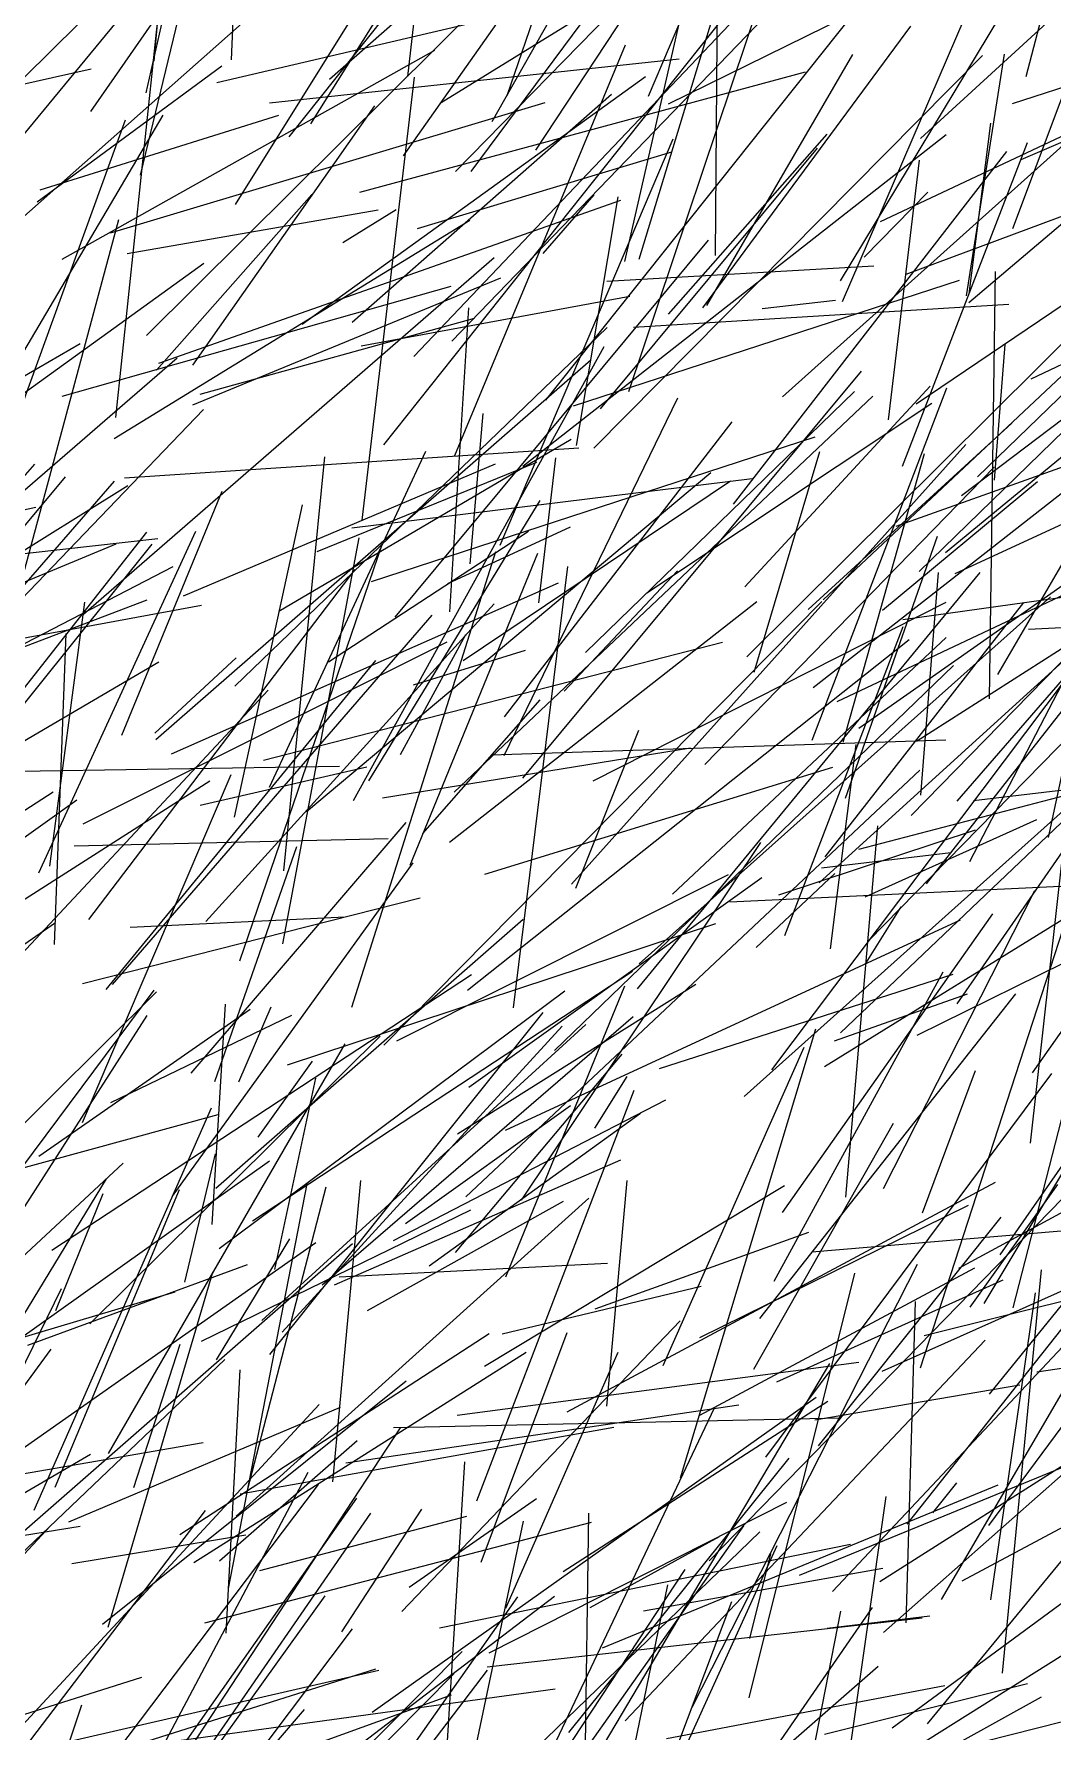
# Model space of a CAD drawing. Header units: metres. Extents: x 0 to 1019, y 0 to 619.
# Drawn here: x 769.9 to 814, y 298.4 to 371.8 of the extents above; entities that cross this region are included whole.
import ezdxf

# ---------------------------------------------------------------- set-up
doc = ezdxf.new("R2010")
doc.units = ezdxf.units.M

msp = doc.modelspace()

# ---------------------------------------------------------------- linework, layer by layer
at = {"color": 5}
for p, q in [((790.376, 369.144), (797.297, 389.124)), ((783.675, 359.332), (794.896, 369.192))]:
    msp.add_line(p, q, dxfattribs=at)
at = {"color": 1}
for p, q in [((775.121, 370.625), (776.67, 388.521)), ((800.853, 299.82), (805.426, 318.195))]:
    msp.add_line(p, q, dxfattribs=at)
at = {"color": 7}
for p, q in [((812.834, 369.96), (817.795, 389.053)), ((778.633, 364.42), (790.364, 383.237)), ((802.295, 320.816), (811.382, 333.741))]:
    msp.add_line(p, q, dxfattribs=at)
at = {"color": 189}
for p, q in [((782.698, 369.848), (801.294, 386.225)), ((807.203, 350.513), (824.275, 356.594)), ((758.618, 324.88), (770.841, 333.356))]:
    msp.add_line(p, q, dxfattribs=at)
at = {"color": 231}
for p, q in [((785.906, 366.523), (799.817, 386.324)), ((775.311, 357.564), (795.302, 364.613)), ((773.83, 352.598), (793.484, 353.89)), ((780.121, 314.668), (791.944, 329.472)), ((789.602, 301.767), (802.486, 308.285))]:
    msp.add_line(p, q, dxfattribs=at)
at = {"color": 237}
for p, q in [((796.498, 369.107), (803.615, 385.865)), ((806.873, 355.109), (808.22, 366.343))]:
    msp.add_line(p, q, dxfattribs=at)
at = {"color": 87}
for p, q in [((778.464, 370.684), (778.943, 382.624)), ((768.416, 336.271), (771.765, 338.662))]:
    msp.add_line(p, q, dxfattribs=at)
at = {"color": 9}
msp.add_line((781.892, 367.919), (791.021, 382.478), dxfattribs=at)
at = {"color": 63}
for p, q in [((774.528, 365.693), (778.319, 381.41)), ((807.639, 303.06), (808.051, 316.962)), ((776.227, 306.888), (789.606, 315.575)), ((766.867, 284.391), (771.992, 299.514))]:
    msp.add_line(p, q, dxfattribs=at)
at = {"color": 123}
for p, q in [((774.766, 369.252), (777.508, 381.347)), ((807.853, 337.995), (824.507, 355.019)), ((803.875, 335.082), (818.544, 348.412)), ((801.574, 310.229), (813.936, 326.828)), ((803.564, 319.113), (821.761, 320.645))]:
    msp.add_line(p, q, dxfattribs=at)
at = {"color": 135}
for p, q in [((780.951, 367.352), (792.178, 381.448)), ((791.944, 362.309), (794.142, 364.841)), ((803.979, 335.727), (809.57, 336.385)), ((774.241, 308.917), (776.239, 315.121))]:
    msp.add_line(p, q, dxfattribs=at)
at = {"color": 178}
for p, q in [((786.091, 369.962), (787.402, 381.56)), ((777.826, 369.696), (795.038, 373.734)), ((784.109, 350.769), (786.369, 369.936)), ((778.601, 343.591), (794.705, 359.103)), ((784.992, 338.748), (798.314, 340.912)), ((811.713, 318.981), (822.165, 334.037))]:
    msp.add_line(p, q, dxfattribs=at)
at = {"color": 236}
for p, q in [((799.388, 362.21), (799.552, 381.257)), ((801.385, 286.163), (804.818, 303.566))]:
    msp.add_line(p, q, dxfattribs=at)
at = {"color": 101}
for p, q in [((795.472, 361.954), (799.785, 380.835)), ((784.55, 299.197), (803.743, 312.829))]:
    msp.add_line(p, q, dxfattribs=at)
at = {"color": 118}
for p, q in [((796.089, 362.057), (801.795, 380.836)), ((789.067, 308.34), (795.881, 326.108))]:
    msp.add_line(p, q, dxfattribs=at)
at = {"color": 105}
for p, q in [((788.821, 365.848), (799.315, 379.959)), ((810.032, 351.831), (828.406, 365.738)), ((788.667, 330.431), (807.767, 345.6)), ((778.333, 304.553), (781.73, 322.061)), ((804.23, 302.832), (808.665, 303.368)), ((780.926, 297.391), (787.977, 299.956))]:
    msp.add_line(p, q, dxfattribs=at)
at = {"color": 202}
for p, q in [((804.89, 360.219), (813.46, 380.14)), ((788.113, 353.563), (795.497, 371.323))]:
    msp.add_line(p, q, dxfattribs=at)
at = {"color": 134}
for p, q in [((787.527, 368.828), (804.509, 379.339)), ((770.121, 335.514), (776.924, 350.296)), ((777.346, 333.402), (789.826, 347.144)), ((785.042, 328.049), (803.988, 347.252))]:
    msp.add_line(p, q, dxfattribs=at)
at = {"color": 25}
for p, q in [((759.996, 360.539), (777.613, 377.94)), ((774.787, 358.753), (793.029, 376.894))]:
    msp.add_line(p, q, dxfattribs=at)
at = {"color": 114}
for p, q in [((772.377, 368.443), (778.838, 377.765)), ((788.594, 321.499), (808.232, 339.957))]:
    msp.add_line(p, q, dxfattribs=at)
at = {"color": 20}
for p, q in [((789.73, 368.015), (794.657, 376.703)), ((773.942, 362.307), (784.802, 364.187))]:
    msp.add_line(p, q, dxfattribs=at)
at = {"color": 224}
for p, q in [((788.148, 365.853), (798.649, 376.584)), ((804.051, 347.317), (817.507, 359.958)), ((783.412, 309.989), (800.41, 312.488))]:
    msp.add_line(p, q, dxfattribs=at)
at = {"color": 209}
for p, q in [((763.63, 358.728), (782.869, 375.777)), ((773.311, 330.679), (787.134, 346.65)), ((813.102, 326.851), (816.701, 331.977)), ((787.012, 318.509), (796.147, 325.111))]:
    msp.add_line(p, q, dxfattribs=at)
at = {"color": 244}
for p, q in [((787.992, 358.507), (804.675, 375.818)), ((775.19, 341.271), (794.008, 357.707)), ((763.907, 341.672), (777.253, 355.549)), ((769.533, 286.163), (782.507, 304.23))]:
    msp.add_line(p, q, dxfattribs=at)
at = {"color": 163}
for p, q in [((791.618, 366.771), (797.488, 375.685)), ((790.077, 349.681), (797.562, 367.269)), ((776.714, 326.845), (786.008, 337.691))]:
    msp.add_line(p, q, dxfattribs=at)
at = {"color": 141}
for p, q in [((797.355, 368.774), (811.206, 375.59)), ((756.319, 334.708), (771.277, 352.647))]:
    msp.add_line(p, q, dxfattribs=at)
at = {"color": 251}
for p, q in [((804.798, 361.126), (813.629, 375.747)), ((797.364, 359.685), (804.222, 367.462)), ((811.213, 307.272), (821.103, 320.633))]:
    msp.add_line(p, q, dxfattribs=at)
at = {"color": 181}
for p, q in [((786.35, 357.853), (802.485, 374.826)), ((805.822, 362.145), (808.574, 364.955)), ((777.937, 305.752), (783.889, 310.953))]:
    msp.add_line(p, q, dxfattribs=at)
at = {"color": 66}
for p, q in [((795.651, 356.327), (801.896, 374.936)), ((779.85, 340.383), (799.701, 345.489)), ((782.848, 309.165), (784.058, 322.203))]:
    msp.add_line(p, q, dxfattribs=at)
at = {"color": 152}
for p, q in [((767.547, 365.118), (774.976, 374.126)), ((782.17, 349.417), (791.67, 353.277)), ((757.547, 347.995), (775.271, 349.966))]:
    msp.add_line(p, q, dxfattribs=at)
at = {"color": 47}
for p, q in [((773.462, 355.214), (775.436, 373.963)), ((758.403, 327.297), (777.52, 339.483))]:
    msp.add_line(p, q, dxfattribs=at)
at = {"color": 234}
msp.add_line((792.061, 355.956), (806.412, 373.99), dxfattribs=at)
at = {"color": 199}
for p, q in [((808.259, 367.277), (815.404, 373.826)), ((801.409, 359.919), (804.591, 360.277))]:
    msp.add_line(p, q, dxfattribs=at)
at = {"color": 126}
for p, q in [((802.298, 356.101), (821.89, 373.68)), ((808.196, 348.539), (823.295, 363.242)), ((796.099, 331.571), (813.877, 347.451)), ((764.925, 308.918), (773.048, 322.266)), ((775.157, 296.043), (783.879, 308.457))]:
    msp.add_line(p, q, dxfattribs=at)
at = {"color": 121}
msp.add_line((785.047, 354.028), (799.687, 372.425), dxfattribs=at)
at = {"color": 71}
for p, q in [((806.531, 363.688), (824.82, 372.285)), ((803.58, 341.254), (809.404, 356.496)), ((751.337, 326.456), (770.751, 339.019))]:
    msp.add_line(p, q, dxfattribs=at)
at = {"color": 51}
for p, q in [((798.848, 359.955), (807.846, 372.142)), ((773.39, 354.302), (788.773, 363.744)), ((796.967, 327.045), (809.667, 331.122))]:
    msp.add_line(p, q, dxfattribs=at)
at = {"color": 140}
for p, q in [((812.256, 363.391), (815.326, 371.558)), ((787.898, 346.798), (788.723, 359.955))]:
    msp.add_line(p, q, dxfattribs=at)
at = {"color": 250}
for p, q in [((771.142, 362.058), (787.258, 371.103)), ((768.071, 355.687), (775.507, 368.281))]:
    msp.add_line(p, q, dxfattribs=at)
at = {"color": 42}
for p, q in [((794.137, 353.875), (810.946, 370.873)), ((813.053, 356.882), (821.115, 360.725)), ((784.072, 358.31), (795.691, 360.453))]:
    msp.add_line(p, q, dxfattribs=at)
at = {"color": 85}
for p, q in [((799.012, 360.048), (805.331, 370.916)), ((801.935, 317.844), (809.238, 331.228))]:
    msp.add_line(p, q, dxfattribs=at)
at = {"color": 155}
for p, q in [((810.244, 360.47), (811.887, 370.928)), ((786.138, 304.613), (791.645, 308.447))]:
    msp.add_line(p, q, dxfattribs=at)
at = {"color": 184}
msp.add_line((810.347, 360.187), (823.069, 370.961), dxfattribs=at)
at = {"color": 240}
for p, q in [((759.342, 367.365), (772.389, 370.294)), ((813.293, 313.923), (830.684, 316.487))]:
    msp.add_line(p, q, dxfattribs=at)
at = {"color": 4}
msp.add_line((770.058, 364.542), (778.047, 370.417), dxfattribs=at)
at = {"color": 18}
for p, q in [((780.103, 368.825), (797.821, 370.726)), ((791.002, 321.352), (801.349, 336.817))]:
    msp.add_line(p, q, dxfattribs=at)
at = {"color": 84}
for p, q in [((784.016, 364.951), (803.28, 370.165)), ((796.841, 295.351), (800.094, 303.98))]:
    msp.add_line(p, q, dxfattribs=at)
at = {"color": 192}
msp.add_line((812.246, 368.79), (816.841, 370.285), dxfattribs=at)
at = {"color": 10}
for p, q in [((781.513, 359.251), (796.366, 369.964)), ((782.656, 344.64), (791.299, 350.284))]:
    msp.add_line(p, q, dxfattribs=at)
at = {"color": 88}
msp.add_line((812.611, 366.37), (821.121, 370.024), dxfattribs=at)
at = {"color": 46}
for p, q in [((773.224, 363.202), (792.033, 368.836)), ((788.088, 338.993), (806.195, 356.132)), ((775.859, 340.66), (792.6, 348.056)), ((774.074, 333.163), (783.37, 333.609)), ((780.651, 315.644), (792.761, 328.876))]:
    msp.add_line(p, q, dxfattribs=at)
at = {"color": 75}
for p, q in [((776.787, 357.465), (784.665, 368.695)), ((784.395, 339.485), (791.816, 351.611))]:
    msp.add_line(p, q, dxfattribs=at)
at = {"color": 108}
for p, q in [((767.217, 349.724), (773.876, 368.086)), ((785.612, 328.236), (799.955, 335.444)), ((810.059, 304.879), (828.892, 314.961))]:
    msp.add_line(p, q, dxfattribs=at)
at = {"color": 50}
for p, q in [((770.19, 365.057), (780.514, 368.28)), ((800.659, 347.884), (808.684, 356.567))]:
    msp.add_line(p, q, dxfattribs=at)
at = {"color": 211}
msp.add_line((810.364, 360.562), (811.302, 367.948), dxfattribs=at)
at = {"color": 59}
msp.add_line((791.061, 353.1), (809.376, 367.451), dxfattribs=at)
at = {"color": 6}
msp.add_line((807.485, 353.101), (812.882, 367.105), dxfattribs=at)
at = {"color": 3}
for p, q in [((786.503, 363.386), (797.5, 366.708)), ((796.444, 290.434), (813.495, 299.858))]:
    msp.add_line(p, q, dxfattribs=at)
at = {"color": 58}
for p, q in [((794.426, 355.579), (803.805, 366.866)), ((808.082, 341.199), (815.874, 346.177))]:
    msp.add_line(p, q, dxfattribs=at)
at = {"color": 65}
for p, q in [((800.17, 351.457), (811.992, 366.722)), ((812.926, 346.049), (831.424, 347.028))]:
    msp.add_line(p, q, dxfattribs=at)
at = {"color": 132}
msp.add_line((808.075, 355.794), (822.743, 365.716), dxfattribs=at)
at = {"color": 153}
for p, q in [((775.212, 357.257), (781.929, 364.849)), ((772.064, 346.701), (789.816, 362.13)), ((808.354, 320.797), (810.638, 326.964))]:
    msp.add_line(p, q, dxfattribs=at)
at = {"color": 19}
for p, q in [((783.277, 362.774), (785.585, 364.213)), ((763.699, 336.131), (774.803, 350.254))]:
    msp.add_line(p, q, dxfattribs=at)
at = {"color": 67}
for p, q in [((793.375, 353.998), (795.187, 364.749)), ((805.596, 341.773), (819.898, 351.802)), ((790.663, 329.674), (793.004, 348.765))]:
    msp.add_line(p, q, dxfattribs=at)
at = {"color": 17}
for p, q in [((807.636, 361.402), (816.374, 364.656)), ((784.51, 348.113), (803.703, 354.367)), ((791.756, 347.183), (792.491, 353.464)), ((793.98, 303.72), (799.562, 306.801))]:
    msp.add_line(p, q, dxfattribs=at)
at = {"color": 174}
for p, q in [((810.72, 352.634), (822.807, 364.357)), ((769.655, 315.079), (779.154, 318.565)), ((752.668, 298.886), (772.364, 310.357))]:
    msp.add_line(p, q, dxfattribs=at)
at = {"color": 70}
for p, q in [((768.692, 345.588), (773.584, 363.769)), ((785.46, 319.609), (797.248, 325.687)), ((770.199, 286.04), (781.617, 299.32))]:
    msp.add_line(p, q, dxfattribs=at)
at = {"color": 81}
for p, q in [((800.742, 344.853), (820.162, 364.138)), ((772.293, 333.486), (783.811, 348.639)), ((758.274, 308.558), (773.781, 322.947))]:
    msp.add_line(p, q, dxfattribs=at)
at = {"color": 28}
for p, q in [((811.604, 344.092), (822.916, 363.489)), ((773.146, 310.383), (783.38, 328.111))]:
    msp.add_line(p, q, dxfattribs=at)
at = {"color": 208}
msp.add_line((785.541, 346.573), (799.092, 362.879), dxfattribs=at)
at = {"color": 129}
for p, q in [((761.914, 350.813), (777.258, 361.881)), ((811.457, 352.496), (811.917, 358.366)), ((752.147, 287.441), (770.636, 307.26)), ((782.631, 296.75), (792.425, 304.214))]:
    msp.add_line(p, q, dxfattribs=at)
at = {"color": 151}
msp.add_line((776.787, 355.754), (790.112, 361.25), dxfattribs=at)
at = {"color": 177}
for p, q in [((794.698, 361.103), (806.248, 361.769)), ((788.226, 312.052), (805.597, 314.334))]:
    msp.add_line(p, q, dxfattribs=at)
at = {"color": 52}
for p, q in [((811.252, 343.034), (811.511, 361.525)), ((798.379, 299.418), (808.131, 318.583))]:
    msp.add_line(p, q, dxfattribs=at)
at = {"color": 103}
for p, q in [((771.139, 356.13), (787.959, 360.887)), ((790.331, 303.693), (795.191, 314.775))]:
    msp.add_line(p, q, dxfattribs=at)
at = {"color": 73}
msp.add_line((793.256, 355.709), (809.949, 361.147), dxfattribs=at)
at = {"color": 228}
for p, q in [((795.849, 359.118), (812.077, 360.116)), ((771.417, 307.433), (783.173, 312.393))]:
    msp.add_line(p, q, dxfattribs=at)
at = {"color": 30}
for p, q in [((777.102, 356.224), (788.968, 359.507)), ((803.689, 311.85), (812.561, 313.366))]:
    msp.add_line(p, q, dxfattribs=at)
at = {"color": 207}
for p, q in [((753.906, 348.031), (771.919, 358.403)), ((786.193, 335.841), (791.715, 349.336)), ((804.806, 328.594), (824.373, 347.229))]:
    msp.add_line(p, q, dxfattribs=at)
at = {"color": 127}
for p, q in [((803.619, 343.531), (822.553, 358.347)), ((804.661, 342.925), (824.201, 352.15)), ((800.635, 325.831), (816.319, 339.897))]:
    msp.add_line(p, q, dxfattribs=at)
at = {"color": 77}
for p, q in [((760.952, 344.659), (776.11, 357.783)), ((780.681, 332.439), (783.984, 350.005)), ((777.312, 303.061), (794.03, 307.42)), ((780.739, 289.852), (790.849, 304.188))]:
    msp.add_line(p, q, dxfattribs=at)
at = {"color": 69}
for p, q in [((783.74, 338.634), (794.58, 358.281)), ((775.907, 321.524), (786.314, 335.949))]:
    msp.add_line(p, q, dxfattribs=at)
at = {"color": 95}
msp.add_line((809.345, 349.371), (819.528, 357.753), dxfattribs=at)
at = {"color": 248}
for p, q in [((791.058, 339.6), (805.706, 357.217)), ((770.695, 319.179), (788.834, 331.112))]:
    msp.add_line(p, q, dxfattribs=at)
at = {"color": 89}
for p, q in [((813.794, 337.035), (818.061, 356.948)), ((792.855, 343.363), (797.747, 348.574))]:
    msp.add_line(p, q, dxfattribs=at)
at = {"color": 14}
for p, q in [((793.778, 345.041), (805.41, 356.333)), ((803.406, 346.904), (812.216, 354.969)), ((797.277, 298.054), (809.311, 300.35))]:
    msp.add_line(p, q, dxfattribs=at)
at = {"color": 144}
for p, q in [((788.784, 348.883), (789.342, 355.379)), ((804.103, 298.251), (812.885, 300.445))]:
    msp.add_line(p, q, dxfattribs=at)
at = {"color": 92}
for p, q in [((790.247, 340.591), (797.758, 356.057)), ((802.398, 332.802), (807.517, 346.167))]:
    msp.add_line(p, q, dxfattribs=at)
at = {"color": 243}
msp.add_line((796.422, 347.626), (808.753, 355.832), dxfattribs=at)
at = {"color": 254}
for p, q in [((809.759, 348.462), (824.89, 355.428)), ((779.372, 320.45), (795.805, 331.252))]:
    msp.add_line(p, q, dxfattribs=at)
at = {"color": 150}
for p, q in [((790.262, 342.254), (800.115, 355.018)), ((793.74, 295.19), (793.913, 307.805))]:
    msp.add_line(p, q, dxfattribs=at)
at = {"color": 187}
msp.add_line((809.846, 338.617), (824.135, 355.095), dxfattribs=at)
at = {"color": 90}
for p, q in [((780.51, 346.834), (793.155, 354.272)), ((809.852, 329.845), (819.125, 343.255)), ((784.343, 316.575), (792.818, 321.303)), ((765.344, 314.193), (776.019, 317.386))]:
    msp.add_line(p, q, dxfattribs=at)
at = {"color": 82}
for p, q in [((793.163, 335.025), (810.227, 354.036)), ((806.606, 313.944), (819.986, 319.949))]:
    msp.add_line(p, q, dxfattribs=at)
at = {"color": 53}
for p, q in [((757.739, 339.323), (769.956, 353.189)), ((777.621, 320.289), (778.194, 329.832)), ((773.119, 302.875), (777.651, 318.234)), ((783.122, 318.028), (794.724, 318.625)), ((785.822, 303.548), (797.871, 316.123))]:
    msp.add_line(p, q, dxfattribs=at)
at = {"color": 45}
msp.add_line((776.377, 347.493), (789.885, 353.207), dxfattribs=at)
at = {"color": 106}
msp.add_line((780.108, 339.219), (786.872, 353.755), dxfattribs=at)
at = {"color": 167}
for p, q in [((780.728, 335.6), (782.499, 353.513)), ((766.15, 321.847), (777.88, 325.056))]:
    msp.add_line(p, q, dxfattribs=at)
at = {"color": 158}
for p, q in [((801.061, 344.193), (803.905, 353.734)), ((772.045, 337.628), (787.791, 345.503))]:
    msp.add_line(p, q, dxfattribs=at)
at = {"color": 146}
msp.add_line((804.909, 341.165), (808.439, 353.648), dxfattribs=at)
at = {"color": 230}
for p, q in [((808.516, 335.03), (822.919, 353.413)), ((794.105, 339.488), (809.367, 347.217)), ((793.356, 334.842), (796.071, 341.677))]:
    msp.add_line(p, q, dxfattribs=at)
at = {"color": 57}
for p, q in [((756.946, 333.624), (773.406, 352.453)), ((795.492, 298.829), (811.051, 315.29)), ((760.318, 296.199), (774.586, 300.714))]:
    msp.add_line(p, q, dxfattribs=at)
at = {"color": 255}
for p, q in [((781.706, 338.169), (799.199, 352.833)), ((777.732, 326.48), (781.29, 336.653)), ((788.236, 324.219), (798.543, 330.69))]:
    msp.add_line(p, q, dxfattribs=at)
at = {"color": 122}
for p, q in [((783.659, 350.441), (800.984, 352.574)), ((806.814, 296.904), (823.746, 307.557))]:
    msp.add_line(p, q, dxfattribs=at)
at = {"color": 78}
for p, q in [((788.478, 344.692), (800.049, 352.47)), ((789.411, 335.457), (804.468, 340.079))]:
    msp.add_line(p, q, dxfattribs=at)
at = {"color": 36}
for p, q in [((798.926, 340.201), (811.449, 353.065)), ((785.764, 340.628), (788.596, 345.827))]:
    msp.add_line(p, q, dxfattribs=at)
at = {"color": 221}
for p, q in [((806.615, 346.877), (813.319, 352.444)), ((804.538, 328.245), (810.293, 330.269)), ((791.231, 293.977), (800.613, 307.255))]:
    msp.add_line(p, q, dxfattribs=at)
at = {"color": 23}
for p, q in [((810.391, 336.004), (818.992, 352.568)), ((782.257, 294.983), (788.071, 300.855))]:
    msp.add_line(p, q, dxfattribs=at)
at = {"color": 80}
msp.add_line((766.28, 347.478), (773.978, 352.264), dxfattribs=at)
at = {"color": 193}
for p, q in [((773.721, 341.459), (778.049, 352.028)), ((789.405, 314.169), (802.372, 321.988)), ((773.378, 292.597), (785.764, 311.499)), ((807.041, 298.526), (821.998, 309.538))]:
    msp.add_line(p, q, dxfattribs=at)
at = {"color": 166}
msp.add_line((758.263, 348.776), (769.998, 351.331), dxfattribs=at)
at = {"color": 214}
for p, q in [((778.587, 337.914), (781.525, 351.433)), ((770.831, 308.935), (776.208, 321.81)), ((766.546, 309.01), (777.236, 310.872))]:
    msp.add_line(p, q, dxfattribs=at)
at = {"color": 125}
msp.add_line((787.82, 348.03), (793.116, 350.474), dxfattribs=at)
at = {"color": 55}
msp.add_line((760.181, 344.211), (773.478, 349.743), dxfattribs=at)
at = {"color": 179}
msp.add_line((766.809, 339.47), (775.027, 349.735), dxfattribs=at)
at = {"color": 161}
msp.add_line((778.827, 331.705), (784.989, 349.762), dxfattribs=at)
at = {"color": 222}
msp.add_line((805.013, 338.741), (809.002, 350.072), dxfattribs=at)
at = {"color": 235}
for p, q in [((757.827, 339.407), (775.933, 348.758)), ((805.904, 331.612), (807.421, 334.033)), ((762.955, 289.071), (777.337, 307.918))]:
    msp.add_line(p, q, dxfattribs=at)
at = {"color": 247}
msp.add_line((783.666, 329.701), (789.886, 349.418), dxfattribs=at)
at = {"color": 115}
for p, q in [((806.008, 332.573), (822.489, 349.41)), ((804.461, 304.413), (816.077, 316.794)), ((774.298, 297.715), (792.458, 300.202))]:
    msp.add_line(p, q, dxfattribs=at)
at = {"color": 156}
for p, q in [((796.026, 330.492), (810.837, 348.499)), ((758.874, 341.28), (774.81, 347.313)), ((804.114, 327.129), (818.419, 335.987))]:
    msp.add_line(p, q, dxfattribs=at)
at = {"color": 164}
msp.add_line((808.271, 338.869), (809.036, 348.503), dxfattribs=at)
at = {"color": 172}
msp.add_line((807.498, 346.468), (817.929, 347.93), dxfattribs=at)
at = {"color": 109}
for p, q in [((759.612, 343.867), (777.165, 347.082)), ((794.588, 297.845), (804.332, 314.276))]:
    msp.add_line(p, q, dxfattribs=at)
at = {"color": 241}
for p, q in [((770.606, 335.804), (772.112, 347.214)), ((802.126, 334.563), (810.637, 337.363)), ((812.273, 316.684), (815.842, 330.628)), ((793.049, 298.325), (802.574, 310.189))]:
    msp.add_line(p, q, dxfattribs=at)
at = {"color": 145}
for p, q in [((787.885, 336.839), (801.187, 347.253)), ((805.037, 321.476), (806.411, 337.546)), ((771.661, 336.675), (785.24, 336.994))]:
    msp.add_line(p, q, dxfattribs=at)
at = {"color": 27}
msp.add_line((801.835, 326.98), (816.543, 346.549), dxfattribs=at)
at = {"color": 191}
for p, q in [((804.133, 336.206), (812.725, 347.203)), ((765.065, 339.836), (783.128, 340.118)), ((809.918, 318.403), (823.02, 325.521)), ((794.183, 316.654), (803.426, 319.963)), ((788.435, 290.761), (798.088, 305.367))]:
    msp.add_line(p, q, dxfattribs=at)
at = {"color": 239}
for p, q in [((770.8, 332.412), (771.311, 345.859)), ((807.682, 307.325), (820.276, 323.242))]:
    msp.add_line(p, q, dxfattribs=at)
at = {"color": 162}
for p, q in [((786.326, 343.643), (791.18, 345.136)), ((792.806, 305.286), (804.246, 312.653)), ((771.193, 289.632), (781.77, 309.575))]:
    msp.add_line(p, q, dxfattribs=at)
at = {"color": 242}
msp.add_line((797.54, 334.587), (809.364, 345.697), dxfattribs=at)
at = {"color": 86}
msp.add_line((756.237, 333.455), (775.317, 344.643), dxfattribs=at)
at = {"color": 74}
for p, q in [((773.035, 330.467), (784.698, 344.699)), ((788.728, 326.236), (801.403, 335.301)), ((777.81, 314.444), (780.979, 319.669)), ((802.042, 313.487), (811.839, 317.906)), ((779.69, 305.327), (788.632, 307.674))]:
    msp.add_line(p, q, dxfattribs=at)
at = {"color": 34}
msp.add_line((775.146, 341.547), (778.668, 344.807), dxfattribs=at)
at = {"color": 253}
for p, q in [((792.426, 327.828), (809.691, 344.482)), ((813.014, 323.817), (814.951, 341.1))]:
    msp.add_line(p, q, dxfattribs=at)
at = {"color": 246}
msp.add_line((769.378, 331.993), (780.05, 343.405), dxfattribs=at)
at = {"color": 72}
msp.add_line((786.74, 337.204), (791.811, 342.991), dxfattribs=at)
at = {"color": 48}
msp.add_line((789.712, 340.609), (809.35, 341.258), dxfattribs=at)
at = {"color": 223}
msp.add_line((804.368, 332.227), (805.472, 341.067), dxfattribs=at)
at = {"color": 196}
for p, q in [((777.108, 338.444), (784.315, 340.09)), ((764.515, 293.338), (782.256, 312.511)), ((808.801, 307.816), (809.826, 309.125))]:
    msp.add_line(p, q, dxfattribs=at)
at = {"color": 210}
msp.add_line((810.554, 338.634), (823.169, 340.155), dxfattribs=at)
at = {"color": 119}
for p, q in [((772.012, 324.704), (778.449, 339.77)), ((779.772, 316.149), (793.784, 328.947))]:
    msp.add_line(p, q, dxfattribs=at)
at = {"color": 219}
for p, q in [((805.59, 336.537), (816.218, 339.302)), ((780.333, 318.343), (782.112, 326.633))]:
    msp.add_line(p, q, dxfattribs=at)
at = {"color": 117}
for p, q in [((805.871, 334.474), (813.298, 337.812)), ((808.558, 298.692), (824.881, 318.55))]:
    msp.add_line(p, q, dxfattribs=at)
at = {"color": 15}
msp.add_line((808.117, 328.489), (826.081, 337.357), dxfattribs=at)
at = {"color": 102}
msp.add_line((800.012, 334.255), (815.579, 334.993), dxfattribs=at)
at = {"color": 22}
msp.add_line((801.158, 332.279), (804.551, 335.483), dxfattribs=at)
at = {"color": 149}
msp.add_line((772.019, 330.721), (786.625, 334.421), dxfattribs=at)
at = {"color": 130}
for p, q in [((806.658, 321.856), (813.206, 334.739)), ((771.779, 285.023), (788.43, 301.825))]:
    msp.add_line(p, q, dxfattribs=at)
at = {"color": 226}
msp.add_line((777.789, 321.874), (791.082, 333.508), dxfattribs=at)
at = {"color": 33}
for p, q in [((790.307, 324.378), (809.993, 333.471)), ((799.12, 305.744), (817.594, 324.709)), ((765.898, 296.67), (784.826, 301.009))]:
    msp.add_line(p, q, dxfattribs=at)
at = {"color": 201}
msp.add_line((780.885, 327.209), (799.412, 333.319), dxfattribs=at)
at = {"color": 173}
msp.add_line((808.255, 314.09), (814.426, 333.091), dxfattribs=at)
at = {"color": 204}
msp.add_line((811.238, 312.949), (826.133, 331.346), dxfattribs=at)
at = {"color": 205}
msp.add_line((761.551, 312.233), (775.112, 330.434), dxfattribs=at)
at = {"color": 112}
msp.add_line((777.92, 319.257), (792.879, 330.406), dxfattribs=at)
at = {"color": 212}
for p, q in [((790.332, 318.037), (795.474, 330.627)), ((797.884, 309.339), (803.737, 328.754))]:
    msp.add_line(p, q, dxfattribs=at)
at = {"color": 24}
msp.add_line((758.243, 313.494), (775.22, 330.367), dxfattribs=at)
at = {"color": 110}
for p, q in [((778.776, 326.472), (780.171, 329.709)), ((801.052, 314.042), (807.091, 324.677))]:
    msp.add_line(p, q, dxfattribs=at)
at = {"color": 44}
msp.add_line((801.316, 316.234), (812.381, 330.276), dxfattribs=at)
at = {"color": 98}
msp.add_line((762.744, 310.51), (774.809, 329.34), dxfattribs=at)
at = {"color": 49}
for p, q in [((770.121, 323.251), (779.264, 329.614)), ((811.012, 316.883), (816.082, 325.334))]:
    msp.add_line(p, q, dxfattribs=at)
at = {"color": 120}
msp.add_line((773.241, 325.575), (781.063, 329.353), dxfattribs=at)
at = {"color": 215}
for p, q in [((782.384, 317.682), (795.832, 329.295)), ((788.155, 319.087), (795.361, 327.662))]:
    msp.add_line(p, q, dxfattribs=at)
at = {"color": 169}
msp.add_line((772.331, 316.001), (784.887, 328.439), dxfattribs=at)
at = {"color": 139}
for p, q in [((797.127, 314.193), (803.23, 327.964)), ((787.454, 302.844), (805.232, 306.473))]:
    msp.add_line(p, q, dxfattribs=at)
at = {"color": 186}
for p, q in [((779.614, 324.067), (781.957, 327.359)), ((800.886, 302.386), (801.791, 306.048))]:
    msp.add_line(p, q, dxfattribs=at)
at = {"color": 232}
msp.add_line((794.174, 324.462), (795.567, 326.693), dxfattribs=at)
at = {"color": 83}
msp.add_line((769.928, 307.934), (777.597, 325.343), dxfattribs=at)
at = {"color": 160}
msp.add_line((785.987, 320.345), (793.116, 325.448), dxfattribs=at)
at = {"color": 41}
msp.add_line((764.123, 311.678), (780.098, 323.052), dxfattribs=at)
at = {"color": 225}
msp.add_line((776.437, 317.804), (777.762, 323.352), dxfattribs=at)
at = {"color": 188}
msp.add_line((782.917, 317.69), (795.294, 323.099), dxfattribs=at)
at = {"color": 197}
for p, q in [((770.856, 316.578), (772.904, 321.641)), ((794.511, 301.979), (811.618, 309.032))]:
    msp.add_line(p, q, dxfattribs=at)
at = {"color": 195}
msp.add_line((779.157, 308.799), (782.554, 321.931), dxfattribs=at)
at = {"color": 148}
msp.add_line((792.983, 312.19), (811.501, 322.128), dxfattribs=at)
at = {"color": 171}
msp.add_line((794.7, 312.443), (795.574, 322.2), dxfattribs=at)
at = {"color": 107}
for p, q in [((810.405, 316.72), (814.198, 322.028)), ((803.022, 305.133), (820.287, 312.197))]:
    msp.add_line(p, q, dxfattribs=at)
at = {"color": 12}
msp.add_line((777.167, 315.249), (788.806, 320.934), dxfattribs=at)
at = {"color": 218}
msp.add_line((778.656, 307.681), (793.91, 321.441), dxfattribs=at)
at = {"color": 194}
msp.add_line((798.713, 315.411), (810.337, 321.135), dxfattribs=at)
at = {"color": 37}
msp.add_line((803.85, 310.723), (811.75, 320.618), dxfattribs=at)
at = {"color": 39}
msp.add_line((766.148, 308.315), (782.108, 319.522), dxfattribs=at)
at = {"color": 56}
msp.add_line((767.02, 304.892), (783.696, 319.476), dxfattribs=at)
at = {"color": 31}
msp.add_line((808.421, 315.493), (825.72, 319.81), dxfattribs=at)
at = {"color": 131}
msp.add_line((809.168, 304.073), (818.04, 319.29), dxfattribs=at)
at = {"color": 182}
msp.add_line((798.712, 312.046), (810.611, 318.426), dxfattribs=at)
at = {"color": 97}
msp.add_line((811.806, 300.883), (813.496, 318.335), dxfattribs=at)
at = {"color": 68}
msp.add_line((764.608, 304.238), (771.103, 317.532), dxfattribs=at)
at = {"color": 54}
for p, q in [((790.16, 315.561), (798.78, 317.626)), ((802.822, 295.871), (822.413, 300.82))]:
    msp.add_line(p, q, dxfattribs=at)
at = {"color": 198}
for p, q in [((811.3, 304.058), (813.231, 317.341)), ((787.379, 289.811), (791.089, 307.468)), ((779.88, 288.381), (789.536, 301.011))]:
    msp.add_line(p, q, dxfattribs=at)
at = {"color": 206}
msp.add_line((789.257, 305.691), (792.985, 315.631), dxfattribs=at)
at = {"color": 133}
for p, q in [((806.498, 304.858), (823.571, 315.677)), ((758.563, 298.427), (770.658, 314.905))]:
    msp.add_line(p, q, dxfattribs=at)
at = {"color": 176}
for p, q in [((758.433, 295.654), (778.173, 314.459)), ((792.99, 289.482), (806.436, 301.183))]:
    msp.add_line(p, q, dxfattribs=at)
at = {"color": 116}
msp.add_line((776.832, 305.676), (791.206, 314.771), dxfattribs=at)
at = {"color": 159}
msp.add_line((772.881, 302.999), (786.01, 313.534), dxfattribs=at)
at = {"color": 154}
for p, q in [((778.231, 302.611), (778.832, 314.01)), ((771.559, 305.634), (779.079, 306.871)), ((789.522, 301.158), (808.339, 303.277))]:
    msp.add_line(p, q, dxfattribs=at)
at = {"color": 79}
msp.add_line((806.654, 302.643), (818.483, 313.1), dxfattribs=at)
at = {"color": 96}
msp.add_line((790.275, 293.259), (799.372, 312.393), dxfattribs=at)
at = {"color": 200}
msp.add_line((778.83, 308.645), (794.997, 311.526), dxfattribs=at)
at = {"color": 124}
msp.add_line((785.462, 311.507), (804.81, 311.926), dxfattribs=at)
at = {"color": 143}
msp.add_line((787.717, 296.662), (788.547, 310.029), dxfattribs=at)
at = {"color": 216}
msp.add_line((772.294, 295.901), (782.222, 309.05), dxfattribs=at)
at = {"color": 99}
msp.add_line((803.986, 288.922), (806.778, 308.536), dxfattribs=at)
at = {"color": 94}
msp.add_line((770.875, 288.071), (784.486, 307.803), dxfattribs=at)
at = {"color": 60}
msp.add_line((783.235, 302.669), (786.69, 307.98), dxfattribs=at)
at = {"color": 62}
msp.add_line((766.536, 306.383), (771.921, 307.239), dxfattribs=at)
at = {"color": 93}
msp.add_line((783.323, 289.606), (801.316, 307.003), dxfattribs=at)
at = {"color": 252}
msp.add_line((794.545, 289.896), (802.059, 306.408), dxfattribs=at)
at = {"color": 168}
msp.add_line((796.284, 303.587), (806.635, 305.427), dxfattribs=at)
at = {"color": 11}
msp.add_line((795.394, 295.267), (797.326, 304.712), dxfattribs=at)
at = {"color": 238}
msp.add_line((793.101, 284.754), (806.18, 303.732), dxfattribs=at)
at = {"color": 40}
msp.add_line((770.398, 285.159), (783.697, 302.807), dxfattribs=at)
at = {"color": 76}
msp.add_line((773.99, 297.678), (784.709, 301.072), dxfattribs=at)

doc.saveas('drawing.dxf')
